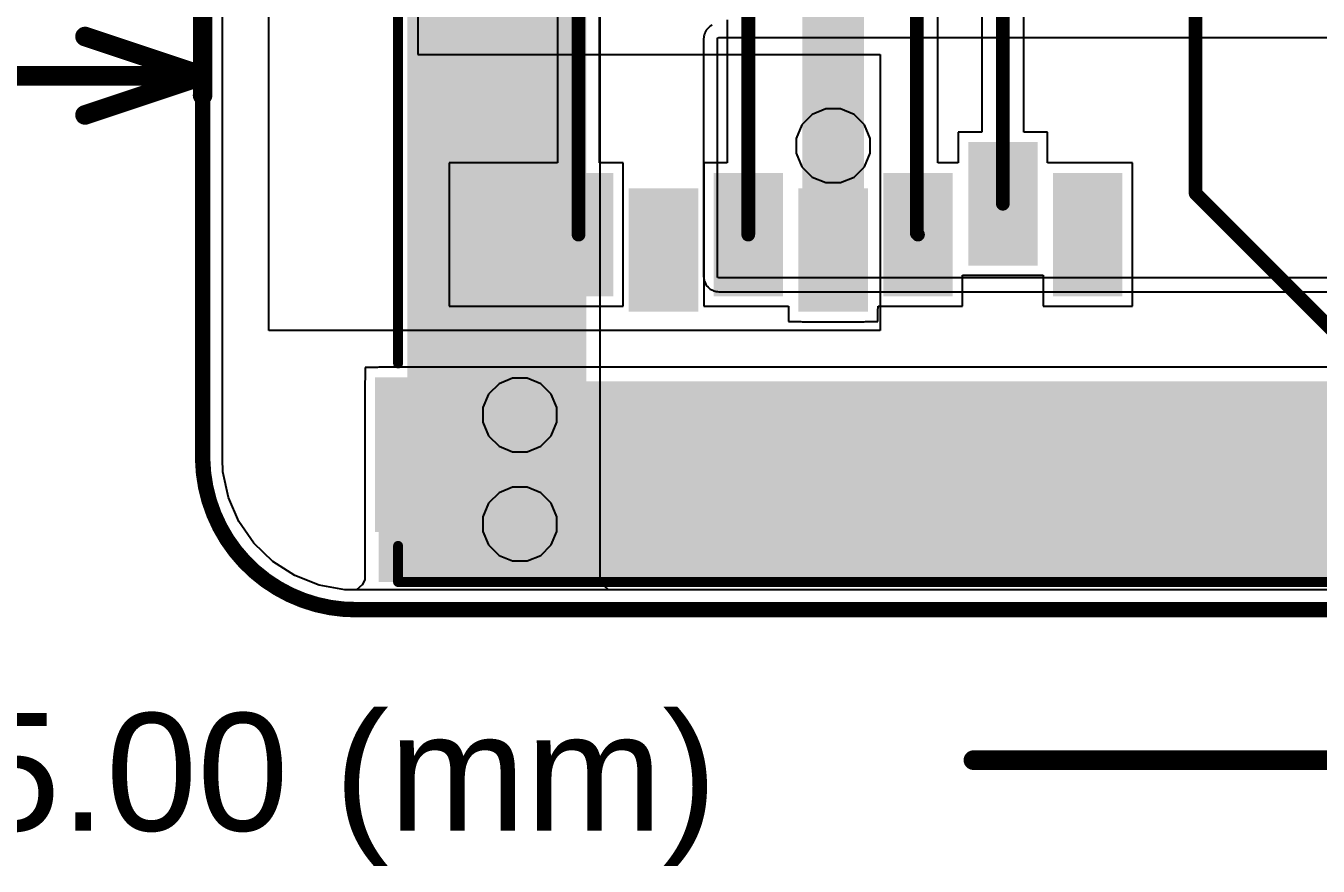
# Model space of a CAD drawing. Header units: inches. Extents: x -3 to 128, y -12 to 41.
# Drawn here: x 57.71 to 74.46, y -11.57 to -0.69 of the extents above; entities that cross this region are included whole.
import ezdxf

# ---------------------------------------------------------------- set-up
doc = ezdxf.new("R2010")
doc.units = ezdxf.units.IN
for name, color, linetype in [('Board Cutout', 216, 'Continuous'), ('Bottom Layer', 5, 'Continuous'), ('Dimension', 6, 'Continuous'), ('Layer 1', 16, 'Continuous'), ('Layer 2', 76, 'Continuous'), ('Top Layer', 1, 'Continuous'), ('Top Overlay', 2, 'Continuous'), ('Top Paste', 8, 'Continuous'), ('Top Solder', 216, 'Continuous'), ('Via Holes', 16, 'Continuous')]:
    doc.layers.add(name, color=color, linetype=linetype)
doc.styles.add('Arial', font='', dxfattribs={"height": 0.2})
doc.styles.get('Arial').set_extended_font_data('Arial')

msp = doc.modelspace()

# ---------------------------------------------------------------- hatches: boundary and pattern name
at = {"layer": 'Bottom Layer'}
h = msp.add_hatch(color=5, dxfattribs=at)
edge = h.paths.add_edge_path()
edge.add_arc((68.173, -2.242), 0.3, 0, 360)
h = msp.add_hatch(color=5, dxfattribs=at)
edge = h.paths.add_edge_path()
edge.add_arc((64.112, -5.728), 0.3, 0, 360)
h = msp.add_hatch(color=5, dxfattribs=at)
edge = h.paths.add_edge_path()
edge.add_arc((64.112, -7.142), 0.3, 0, 360)
at = {"layer": 'Layer 1'}
h = msp.add_hatch(color=16, dxfattribs=at)
edge = h.paths.add_edge_path()
edge.add_arc((68.173, -2.242), 0.3, 0, 360)
h = msp.add_hatch(color=16, dxfattribs=at)
edge = h.paths.add_edge_path()
edge.add_arc((64.112, -5.728), 0.3, 0, 360)
h = msp.add_hatch(color=16, dxfattribs=at)
edge = h.paths.add_edge_path()
edge.add_arc((64.112, -7.142), 0.3, 0, 360)
at = {"layer": 'Layer 2'}
msp.add_hatch(color=76, dxfattribs=at).paths.add_polyline_path([(62.655, -7.892), (64.972, -7.892), (64.972, 7.505), (62.655, 7.505)])
h = msp.add_hatch(color=76, dxfattribs=at)
edge = h.paths.add_edge_path()
edge.add_arc((68.173, -2.242), 0.3, 0, 360)
h = msp.add_hatch(color=76, dxfattribs=at)
edge = h.paths.add_edge_path()
edge.add_arc((64.112, -5.728), 0.3, 0, 360)
h = msp.add_hatch(color=76, dxfattribs=at)
edge = h.paths.add_edge_path()
edge.add_arc((64.112, -7.142), 0.3, 0, 360)
at = {"layer": 'Top Layer'}
for points in [[(67.773, -4.342), (68.573, -4.342), (68.573, 8.47), (67.773, 8.47)], [(69.973, -2.242), (70.773, -2.242), (70.773, -3.742), (69.973, -3.742)], [(63.373, -2.642), (64.173, -2.642), (64.173, -4.142), (63.373, -4.142)], [(64.473, -2.642), (65.273, -2.642), (65.273, -4.142), (64.473, -4.142)], [(66.673, -2.642), (67.473, -2.642), (67.473, -4.142), (66.673, -4.142)], [(68.873, -2.642), (69.673, -2.642), (69.673, -4.142), (68.873, -4.142)], [(71.073, -2.642), (71.873, -2.642), (71.873, -4.142), (71.073, -4.142)], [(65.573, -2.842), (66.373, -2.842), (66.373, -4.342), (65.573, -4.342)], [(67.773, -2.842), (68.573, -2.842), (68.573, -4.342), (67.773, -4.342)], [(62.283, -7.892), (76.833, -7.892), (76.833, -5.292), (62.283, -5.292)], [(62.283, -5.292), (63.683, -5.292), (63.683, -7.192), (62.283, -7.192)]]:
    msp.add_hatch(color=1, dxfattribs=at).paths.add_polyline_path(points)
h = msp.add_hatch(color=1, dxfattribs=at)
edge = h.paths.add_edge_path()
edge.add_arc((68.173, -2.242), 0.3, 0, 360)
h = msp.add_hatch(color=1, dxfattribs=at)
edge = h.paths.add_edge_path()
edge.add_arc((64.112, -5.728), 0.3, 0, 360)
h = msp.add_hatch(color=1, dxfattribs=at)
edge = h.paths.add_edge_path()
edge.add_arc((64.112, -7.142), 0.3, 0, 360)
at = {"layer": 'Top Paste'}
for points in [[(69.973, -2.242), (70.773, -2.242), (70.773, -3.742), (69.973, -3.742)], [(63.373, -2.642), (64.173, -2.642), (64.173, -4.142), (63.373, -4.142)], [(64.473, -2.642), (65.273, -2.642), (65.273, -4.142), (64.473, -4.142)], [(66.673, -2.642), (67.473, -2.642), (67.473, -4.142), (66.673, -4.142)], [(68.873, -2.642), (69.673, -2.642), (69.673, -4.142), (68.873, -4.142)], [(71.073, -2.642), (71.873, -2.642), (71.873, -4.142), (71.073, -4.142)], [(65.573, -2.842), (66.373, -2.842), (66.373, -4.342), (65.573, -4.342)], [(67.773, -2.842), (68.573, -2.842), (68.573, -4.342), (67.773, -4.342)], [(62.283, -5.292), (63.683, -5.292), (63.683, -7.192), (62.283, -7.192)]]:
    msp.add_hatch(color=8, dxfattribs=at).paths.add_polyline_path(points)
at = {"layer": 'Top Solder'}
for points in [[(69.923, -2.192), (70.823, -2.192), (70.823, -3.792), (69.923, -3.792)], [(63.323, -2.592), (64.223, -2.592), (64.223, -4.192), (63.323, -4.192)], [(64.423, -2.592), (65.323, -2.592), (65.323, -4.192), (64.423, -4.192)], [(66.623, -2.592), (67.523, -2.592), (67.523, -4.192), (66.623, -4.192)], [(68.823, -2.592), (69.723, -2.592), (69.723, -4.192), (68.823, -4.192)], [(71.023, -2.592), (71.923, -2.592), (71.923, -4.192), (71.023, -4.192)], [(65.523, -2.792), (66.423, -2.792), (66.423, -4.392), (65.523, -4.392)], [(67.723, -2.792), (68.623, -2.792), (68.623, -4.392), (67.723, -4.392)], [(62.233, -5.242), (63.733, -5.242), (63.733, -7.242), (62.233, -7.242)]]:
    msp.add_hatch(color=216, dxfattribs=at).paths.add_polyline_path(points)
at = {"layer": 'Via Holes'}
h = msp.add_hatch(color=7, dxfattribs=at)
edge = h.paths.add_edge_path()
edge.add_arc((68.173, -2.242), 0.15, 0, 360)
h = msp.add_hatch(color=7, dxfattribs=at)
edge = h.paths.add_edge_path()
edge.add_arc((64.112, -5.728), 0.15, 0, 360)
h = msp.add_hatch(color=7, dxfattribs=at)
edge = h.paths.add_edge_path()
edge.add_arc((64.112, -7.142), 0.15, 0, 360)

# ---------------------------------------------------------------- linework, layer by layer
at = {"layer": 'Board Cutout'}
for points in [[(60, -6.3, 0.2, 0.2, 0), (60, 0, 0.2, 0.2, 0)], [(62.02, -8.25, 0.2, 0.2, -0.414214), (60, -6.3, 0.2, 0.2, 0)], [(62.02, -8.25, 0.2, 0.2, 0), (122.981, -8.25, 0.2, 0.2, 0)]]:
    msp.add_lwpolyline(points, format="xyseb", dxfattribs=at)
for points in [[(59.95, -6.3, 0.1, 0.1, 1), (60.05, -6.3, 0.1, 0.1, 1)], [(59.95, -6.3, 0.1, 0.1, 1), (60.05, -6.3, 0.1, 0.1, 1)], [(61.97, -8.25, 0.1, 0.1, 1), (62.07, -8.25, 0.1, 0.1, 1)], [(61.97, -8.25, 0.1, 0.1, 1), (62.07, -8.25, 0.1, 0.1, 1)]]:
    msp.add_lwpolyline(points, format="xyseb", close=True, dxfattribs=at)
at = {"layer": 'Bottom Layer'}
for p, q in [((62.788, 6.301), (62.788, -1.057)), ((60.858, -4.636), (60.858, 3.746)), ((62.788, -1.057), (68.782, -1.057)), ((68.782, -1.057), (68.782, -4.636)), ((68.782, -4.636), (60.858, -4.636))]:
    msp.add_line(p, q, dxfattribs=at)
for points in [[(72.87, -2.857, 0.178, 0.178, 0), (72.87, 8.026, 0.178, 0.178, 0)], [(72.87, -2.857, 0.178, 0.178, 0), (74.675, -4.662, 0.178, 0.178, 0)]]:
    msp.add_lwpolyline(points, format="xyseb", dxfattribs=at)
msp.add_lwpolyline([(72.826, -2.857, 0.0889, 0.0889, 1), (72.915, -2.857, 0.0889, 0.0889, 1)], format="xyseb", close=True, dxfattribs=at)
msp.add_lwpolyline([(72.826, -2.857, 0.0889, 0.0889, 1), (72.915, -2.857, 0.0889, 0.0889, 1)], format="xyseb", close=True, dxfattribs=at)
at = {"layer": 'Dimension'}
for points in [[(60, -1.588, 0.254, 0.254, 0), (60, -0.354, 0.254, 0.254, 0)], [(58.476, -0.826, 0.254, 0.254, 0), (60, -1.334, 0.254, 0.254, 0)], [(36.856, -1.334, 0.254, 0.254, 0), (60, -1.334, 0.254, 0.254, 0)], [(58.476, -1.842, 0.254, 0.254, 0), (60, -1.334, 0.254, 0.254, 0)], [(69.991, -10.199, 0.254, 0.254, 0), (125.001, -10.199, 0.254, 0.254, 0)]]:
    msp.add_lwpolyline(points, format="xyseb", dxfattribs=at)
for points in [[(58.412, -0.826, 0.127, 0.127, 1), (58.539, -0.826, 0.127, 0.127, 1)], [(59.936, -1.334, 0.127, 0.127, 1), (60.063, -1.334, 0.127, 0.127, 1)], [(59.936, -1.334, 0.127, 0.127, 1), (60.063, -1.334, 0.127, 0.127, 1)], [(59.936, -1.334, 0.127, 0.127, 1), (60.063, -1.334, 0.127, 0.127, 1)], [(59.936, -1.588, 0.127, 0.127, 1), (60.063, -1.588, 0.127, 0.127, 1)], [(58.412, -1.842, 0.127, 0.127, 1), (58.539, -1.842, 0.127, 0.127, 1)], [(69.927, -10.199, 0.127, 0.127, 1), (70.054, -10.199, 0.127, 0.127, 1)]]:
    msp.add_lwpolyline(points, format="xyseb", close=True, dxfattribs=at)
at = {"layer": 'Layer 1'}
for p, q in [((60.259, -6.298), (60.259, 0)), ((66.499, -0.807), (66.496, -0.822)), ((66.496, -0.822), (66.496, -0.84)), ((66.506, -0.791), (66.499, -0.807)), ((66.507, -0.788), (66.506, -0.791)), ((66.508, -0.786), (66.507, -0.788)), ((66.515, -0.77), (66.508, -0.786)), ((66.527, -0.742), (66.515, -0.77)), ((66.552, -0.717), (66.527, -0.742)), ((66.527, -0.742), (66.527, -0.742)), ((66.527, -0.742), (66.527, -0.742)), ((66.577, -0.692), (66.552, -0.717)), ((66.605, -0.68), (66.577, -0.692)), ((66.577, -0.692), (66.577, -0.692)), ((66.577, -0.692), (66.577, -0.692)), ((66.496, -0.84), (66.493, -0.857)), ((66.493, -0.857), (66.493, -3.934)), ((66.674, -0.857), (66.677, -0.843)), ((66.674, -3.934), (66.674, -0.857)), ((66.677, -0.843), (66.692, -0.84)), ((66.692, -0.84), (114.907, -0.84)), ((66.493, -3.934), (66.496, -3.951)), ((66.496, -3.951), (66.496, -3.969)), ((66.496, -3.969), (66.499, -3.984)), ((66.499, -3.984), (66.506, -4)), ((66.506, -4), (66.507, -4.003)), ((66.507, -4.003), (66.508, -4.005)), ((66.508, -4.005), (66.527, -4.049)), ((66.677, -3.948), (66.674, -3.934)), ((66.692, -3.951), (66.677, -3.948)), ((114.907, -3.951), (66.692, -3.951)), ((66.527, -4.049), (66.527, -4.049)), ((66.527, -4.049), (66.527, -4.049)), ((66.527, -4.049), (66.552, -4.074)), ((66.552, -4.074), (66.577, -4.099)), ((66.577, -4.099), (66.577, -4.099)), ((66.577, -4.099), (66.577, -4.099)), ((66.577, -4.099), (66.621, -4.117)), ((66.621, -4.117), (66.623, -4.119)), ((66.623, -4.119), (66.625, -4.119)), ((66.625, -4.119), (66.642, -4.126)), ((66.642, -4.126), (66.642, -4.126)), ((66.642, -4.126), (66.642, -4.126)), ((66.642, -4.126), (66.657, -4.129)), ((66.657, -4.129), (66.675, -4.129)), ((66.675, -4.129), (66.692, -4.133)), ((66.692, -4.133), (104.572, -4.133)), ((63.842, -5.323), (63.707, -5.458)), ((64.017, -5.251), (63.842, -5.323)), ((64.207, -5.251), (64.017, -5.251)), ((64.383, -5.323), (64.207, -5.251)), ((64.517, -5.458), (64.383, -5.323)), ((63.707, -5.458), (63.634, -5.633)), ((64.59, -5.633), (64.517, -5.458)), ((63.634, -5.633), (63.634, -5.823)), ((64.59, -5.823), (64.59, -5.633)), ((63.634, -5.823), (63.707, -5.999)), ((64.517, -5.999), (64.59, -5.823)), ((63.707, -5.999), (63.842, -6.134)), ((64.383, -6.134), (64.517, -5.999)), ((63.842, -6.134), (64.017, -6.206)), ((64.207, -6.206), (64.383, -6.134)), ((60.262, -6.465), (60.259, -6.298)), ((64.017, -6.206), (64.207, -6.206)), ((60.334, -6.798), (60.262, -6.465)), ((64.017, -6.664), (63.842, -6.737)), ((64.207, -6.664), (64.017, -6.664)), ((64.383, -6.737), (64.207, -6.664)), ((60.47, -7.109), (60.334, -6.798)), ((63.842, -6.737), (63.707, -6.871)), ((64.517, -6.871), (64.383, -6.737)), ((63.707, -6.871), (63.634, -7.047)), ((64.59, -7.047), (64.517, -6.871)), ((60.664, -7.389), (60.47, -7.109)), ((63.634, -7.047), (63.634, -7.237)), ((64.59, -7.237), (64.59, -7.047)), ((63.634, -7.237), (63.707, -7.412)), ((64.517, -7.412), (64.59, -7.237)), ((60.908, -7.625), (60.664, -7.389)), ((63.707, -7.412), (63.842, -7.547)), ((64.383, -7.547), (64.517, -7.412)), ((61.194, -7.809), (60.908, -7.625)), ((63.842, -7.547), (64.017, -7.619)), ((64.017, -7.619), (64.207, -7.619)), ((64.207, -7.619), (64.383, -7.547)), ((61.511, -7.933), (61.194, -7.809)), ((61.845, -7.994), (61.511, -7.933)), ((62.015, -7.991), (61.845, -7.994)), ((62.018, -7.991), (62.015, -7.991)), ((62.02, -7.991), (62.018, -7.991)), ((105.782, -7.991), (62.02, -7.991))]:
    msp.add_line(p, q, dxfattribs=at)
at = {"layer": 'Layer 2'}
for p, q in [((65.154, -7.892), (65.154, 0.212)), ((67.902, -1.837), (67.768, -1.971)), ((68.078, -1.764), (67.902, -1.837)), ((68.268, -1.764), (68.078, -1.764)), ((68.444, -1.837), (68.268, -1.764)), ((68.578, -1.971), (68.444, -1.837)), ((67.768, -1.971), (67.695, -2.147)), ((68.651, -2.147), (68.578, -1.971)), ((67.695, -2.147), (67.695, -2.337)), ((68.651, -2.337), (68.651, -2.147)), ((67.695, -2.337), (67.768, -2.512)), ((68.578, -2.512), (68.651, -2.337)), ((67.768, -2.512), (67.902, -2.647)), ((68.444, -2.647), (68.578, -2.512)), ((67.902, -2.647), (68.078, -2.719)), ((68.268, -2.719), (68.444, -2.647)), ((68.078, -2.719), (68.268, -2.719)), ((65.261, -7.991), (65.154, -7.892)), ((77.617, -7.991), (65.261, -7.991))]:
    msp.add_line(p, q, dxfattribs=at)
at = {"layer": 'Top Layer'}
for p, q in [((69.529, -2.464), (69.529, 1.945)), ((64.601, 0.011), (64.601, -2.464)), ((70.101, 0.024), (70.101, -2.064)), ((70.645, -2.064), (70.645, 0.01)), ((60.259, -6.298), (60.259, 0)), ((65.145, -2.464), (65.145, -0.102)), ((66.801, -0.61), (66.801, -2.464)), ((70.101, -2.064), (69.795, -2.064)), ((69.795, -2.064), (69.795, -2.464)), ((70.951, -2.064), (70.645, -2.064)), ((70.951, -2.464), (70.951, -2.064)), ((64.601, -2.464), (63.195, -2.464)), ((63.195, -2.464), (63.195, -4.319)), ((65.451, -2.464), (65.145, -2.464)), ((65.451, -4.319), (65.451, -2.464)), ((66.801, -2.464), (66.495, -2.464)), ((66.495, -2.464), (66.495, -4.319)), ((69.795, -2.464), (69.529, -2.464)), ((72.051, -2.464), (70.951, -2.464)), ((72.051, -4.319), (72.051, -2.464)), ((69.851, -4.319), (69.851, -3.919)), ((69.851, -3.919), (70.895, -3.919)), ((70.895, -3.919), (70.895, -4.319)), ((63.195, -4.319), (65.451, -4.319)), ((66.495, -4.319), (67.592, -4.319)), ((67.592, -4.319), (67.592, -4.342)), ((67.592, -4.342), (67.595, -4.359)), ((68.751, -4.359), (68.754, -4.342)), ((68.754, -4.342), (68.754, -4.319)), ((68.754, -4.319), (69.851, -4.319)), ((70.895, -4.319), (72.051, -4.319)), ((67.595, -4.359), (67.595, -4.519)), ((67.595, -4.519), (67.755, -4.519)), ((67.755, -4.519), (67.773, -4.523)), ((68.573, -4.523), (68.59, -4.519)), ((68.59, -4.519), (68.751, -4.519)), ((68.751, -4.519), (68.751, -4.359)), ((67.773, -4.523), (68.573, -4.523)), ((62.265, -5.114), (62.105, -5.114)), ((62.105, -5.114), (62.105, -5.274)), ((62.283, -5.11), (62.265, -5.114)), ((76.833, -5.11), (62.283, -5.11)), ((62.105, -5.274), (62.102, -5.292)), ((62.102, -5.292), (62.102, -7.864)), ((60.262, -6.465), (60.259, -6.298)), ((60.334, -6.798), (60.262, -6.465)), ((60.47, -7.109), (60.334, -6.798)), ((60.664, -7.389), (60.47, -7.109)), ((60.908, -7.625), (60.664, -7.389)), ((61.194, -7.809), (60.908, -7.625)), ((61.511, -7.933), (61.194, -7.809)), ((62.102, -7.864), (62.066, -7.93)), ((61.845, -7.994), (61.511, -7.933)), ((61.994, -7.991), (61.845, -7.994)), ((62.066, -7.93), (61.994, -7.991))]:
    msp.add_line(p, q, dxfattribs=at)
for points in [[(69.257, -3.375, 0.178, 0.178, 0), (69.257, 2.349, 0.178, 0.178, 0)], [(70.373, -2.992, 0.178, 0.178, 0), (70.373, 0.409, 0.178, 0.178, 0)], [(64.873, -3.392, 0.178, 0.178, 0), (64.873, 0.011, 0.178, 0.178, 0)], [(67.073, -3.392, 0.178, 0.178, 0), (67.073, -0.207, 0.178, 0.178, 0)], [(69.257, -3.375, 0.178, 0.178, 0), (69.273, -3.392, 0.178, 0.178, 0)]]:
    msp.add_lwpolyline(points, format="xyseb", dxfattribs=at)
for points in [[(70.328, -2.992, 0.0889, 0.0889, 1), (70.417, -2.992, 0.0889, 0.0889, 1)], [(64.828, -3.392, 0.0889, 0.0889, 1), (64.917, -3.392, 0.0889, 0.0889, 1)], [(67.028, -3.392, 0.0889, 0.0889, 1), (67.117, -3.392, 0.0889, 0.0889, 1)], [(69.212, -3.375, 0.0889, 0.0889, 1), (69.301, -3.375, 0.0889, 0.0889, 1)], [(69.212, -3.375, 0.0889, 0.0889, 1), (69.301, -3.375, 0.0889, 0.0889, 1)], [(69.228, -3.392, 0.0889, 0.0889, 1), (69.317, -3.392, 0.0889, 0.0889, 1)]]:
    msp.add_lwpolyline(points, format="xyseb", close=True, dxfattribs=at)
at = {"layer": 'Top Overlay'}
for points in [[(62.533, -5.061, 0.127, 0.127, 0), (62.533, 7.058, 0.127, 0.127, 0)], [(62.533, -7.892, 0.127, 0.127, 0), (62.533, -7.423, 0.127, 0.127, 0)], [(62.533, -7.892, 0.127, 0.127, 0), (62.662, -7.892, 0.127, 0.127, 0)], [(62.662, -7.892, 0.127, 0.127, 0), (75.202, -7.892, 0.127, 0.127, 0)]]:
    msp.add_lwpolyline(points, format="xyseb", dxfattribs=at)
for points in [[(62.501, -5.061, 0.0635, 0.0635, 1), (62.565, -5.061, 0.0635, 0.0635, 1)], [(62.501, -7.423, 0.0635, 0.0635, 1), (62.565, -7.423, 0.0635, 0.0635, 1)], [(62.501, -7.892, 0.0635, 0.0635, 1), (62.565, -7.892, 0.0635, 0.0635, 1)], [(62.501, -7.892, 0.0635, 0.0635, 1), (62.565, -7.892, 0.0635, 0.0635, 1)], [(62.63, -7.892, 0.0635, 0.0635, 1), (62.694, -7.892, 0.0635, 0.0635, 1)], [(62.63, -7.892, 0.0635, 0.0635, 1), (62.694, -7.892, 0.0635, 0.0635, 1)]]:
    msp.add_lwpolyline(points, format="xyseb", close=True, dxfattribs=at)

# ---------------------------------------------------------------- texts
at = {"layer": 'Dimension', "style": 'Arial'}
msp.add_text('125.00 (mm)', height=1.524, dxfattribs=at).set_placement((54.603, -11.113))

doc.saveas('drawing.dxf')
